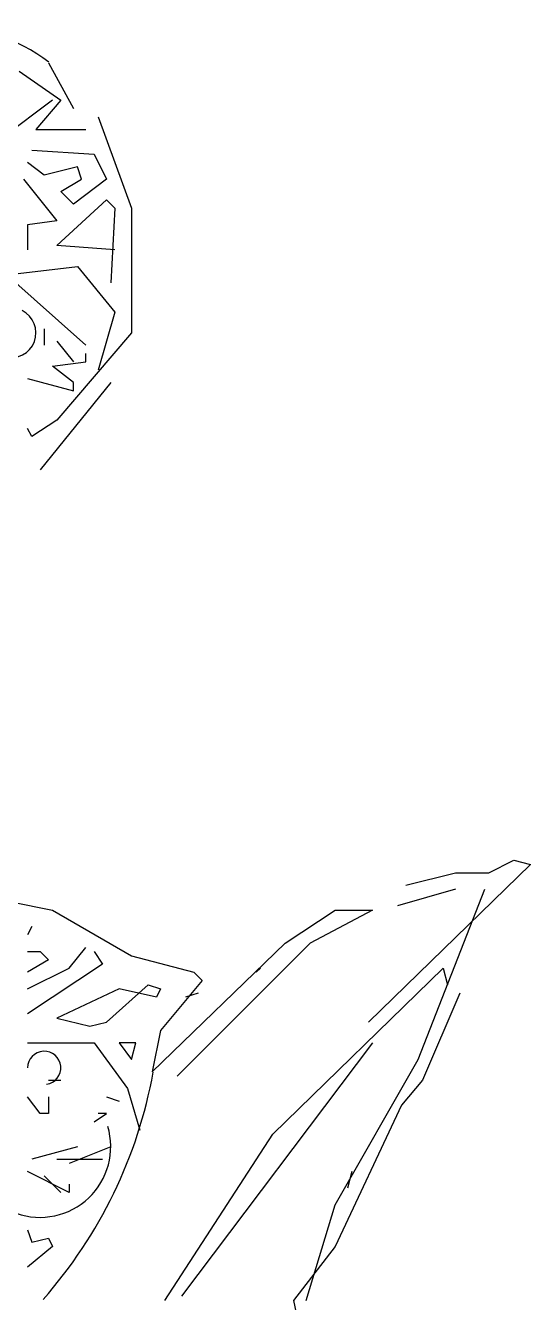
# Model space of a CAD drawing. Header units: inches. Extents: x 10 to 52.5, y 12.2 to 37.
# Drawn here: x 50.5942 to 50.6891, y 22.1215 to 22.3617 of the extents above; entities that cross this region are included whole.
import ezdxf

# ---------------------------------------------------------------- set-up
doc = ezdxf.new("R2010")
doc.units = ezdxf.units.IN
doc.header["$MEASUREMENT"] = 0
doc.layers.add('02', color=2, linetype='Continuous')

msp = doc.modelspace()

# ---------------------------------------------------------------- linework, layer by layer
at = {"layer": '02'}
for p, q in [((50.59303471735193, 22.35308101366394), (50.60084527531153, 22.34761362212015)), ((50.59850210880841, 22.35464312158586), (50.60318844169824, 22.34605151419822)), ((50.59928316737506, 22.34761362212015), (50.58991050147898, 22.34058412263988)), ((50.60084527531153, 22.34761362212015), (50.59615894230529, 22.34214623056181)), ((50.60787477482091, 22.34448939705038), (50.61412321564722, 22.32730618228964)), ((50.59615894230529, 22.34214623056181), (50.60553160831778, 22.34214623056181)), ((50.59537788373864, 22.33824095615131), (50.60709371613785, 22.33745989758466)), ((50.60709371613785, 22.33745989758466), (50.60943688275739, 22.33277356460752)), ((50.59772105024177, 22.33355462317416), (50.59459683436881, 22.33589778966273)), ((50.6039695003813, 22.33511673109609), (50.59772105024177, 22.33355462317416)), ((50.60475054963472, 22.33277356460752), (50.6039695003813, 22.33511673109609)), ((50.59381577591858, 22.33277356460752), (50.60006421674489, 22.32496301578652)), ((50.60084527531153, 22.33043039811895), (50.60475054963472, 22.33277356460752)), ((50.60943688275739, 22.33277356460752), (50.60318844169824, 22.32808723163037)), ((50.60318844169824, 22.32808723163037), (50.60084527531153, 22.33043039811895)), ((50.60006421674489, 22.32027668280938), (50.60943688275739, 22.32886829019702)), ((50.60943688275739, 22.32886829019702), (50.61099899977426, 22.32730618228964)), ((50.61099899977426, 22.32730618228964), (50.61021794132403, 22.31324718334366)), ((50.61412321564722, 22.32730618228964), (50.61412321564722, 22.30387451738937)), ((50.60006421674489, 22.32496301578652), (50.59459683436881, 22.32418195721987)), ((50.59459683436881, 22.32418195721987), (50.59459683436881, 22.31949562424273)), ((50.61099899977426, 22.31949562424273), (50.60006421674489, 22.32027668280938)), ((50.59069155073239, 22.31480929126559), (50.6039695003813, 22.31637139918751)), ((50.60553160831778, 22.3015313509008), (50.59069155073239, 22.31480929126559)), ((50.6039695003813, 22.31637139918751), (50.61099899977426, 22.30777979179987)), ((50.61099899977426, 22.30777979179987), (50.60787477482091, 22.29684501792365)), ((50.59772105024177, 22.30465556674465), (50.59772105024177, 22.3015313509008)), ((50.61412321564722, 22.30387451738937), (50.60006421674489, 22.28747235196937)), ((50.60006421674489, 22.30231240024153), (50.60318844169824, 22.29840712584558)), ((50.59928316737506, 22.29762606726439), (50.60553160831778, 22.29840712584558)), ((50.60553160831778, 22.29840712584558), (50.60553160831778, 22.29996923375296)), ((50.60318844169824, 22.29450185143508), (50.59928316737506, 22.29762606726439)), ((50.59459683436881, 22.29528290077581), (50.60318844169824, 22.29293973428724)), ((50.61021794132403, 22.29450185143508), (50.59694000087193, 22.27809967678916)), ((50.60318844169824, 22.29293973428724), (50.60318844169824, 22.29450185143508)), ((50.59537788373864, 22.2843481268996), (50.59459683436881, 22.28591023482153)), ((50.60006421674489, 22.28747235196937), (50.59537788373864, 22.2843481268996)), ((50.68129399451873, 22.20233729978503), (50.68598032752498, 22.2046804662736)), ((50.68598032752498, 22.2046804662736), (50.68910455247833, 22.20389940770695)), ((50.68910455247833, 22.20389940770695), (50.65864337897374, 22.17421929269625)), ((50.66567288767992, 22.19999413329645), (50.67504555357601, 22.20233729978503)), ((50.67504555357601, 22.20233729978503), (50.68129399451873, 22.20233729978503)), ((50.67504555357601, 22.19921307472981), (50.66411077043022, 22.19608884966004)), ((50.66801605418305, 22.16718979321598), (50.68051293595209, 22.19921307472981)), ((50.59147260941545, 22.19686990824124), (50.59928316737506, 22.19530780031931)), ((50.59928316737506, 22.19530780031931), (50.61412321564722, 22.18671618370575)), ((50.64302227213494, 22.18905935019432), (50.65239493814743, 22.19530780031931)), ((50.65942443754039, 22.19530780031931), (50.64770860502477, 22.18905935019432)), ((50.65239493814743, 22.19530780031931), (50.65942443754039, 22.19530780031931)), ((50.59537788373864, 22.19218357524954), (50.59459683436881, 22.19062145811625)), ((50.59459683436881, 22.1874972422724), (50.59694000087193, 22.1874972422724)), ((50.59694000087193, 22.1874972422724), (50.59850210880841, 22.18593512513911)), ((50.60240738324801, 22.18437301721718), (50.60553160831778, 22.18827829162768)), ((50.60709371613785, 22.1874972422724), (50.60865583338755, 22.18515407578382)), ((50.61802849928363, 22.16484662672741), (50.64302227213494, 22.18905935019432)), ((50.64770860502477, 22.18905935019432), (50.62271483228988, 22.16406557738668)), ((50.59850210880841, 22.18593512513911), (50.59459683436881, 22.18359195865053)), ((50.60865583338755, 22.18515407578382), (50.59459683436881, 22.17578140982954)), ((50.61412321564722, 22.18671618370575), (50.62583904816284, 22.18359195865053)), ((50.59459683436881, 22.18046774280668), (50.60240738324801, 22.18437301721718)), ((50.62583904816284, 22.18359195865053), (50.62740116529613, 22.18202985072861)), ((50.63755488056204, 22.18359195865053), (50.63833593912869, 22.18437301721718)), ((50.63833593912869, 22.18437301721718), (50.63833593912869, 22.18437301721718)), ((50.64067910563181, 22.15313079428455), (50.67270238707288, 22.18437301721718)), ((50.67270238707288, 22.18437301721718), (50.67348343644272, 22.18124879216196)), ((50.61178004914409, 22.18046774280668), (50.60006421674489, 22.17500035126289)), ((50.60943688275739, 22.17421929269625), (50.61724744071699, 22.18124879216196)), ((50.61880954865347, 22.17890562567339), (50.61178004914409, 22.18046774280668)), ((50.61724744071699, 22.18124879216196), (50.6195906071037, 22.18046774280668)), ((50.6195906071037, 22.18046774280668), (50.61880954865347, 22.17890562567339)), ((50.62740116529613, 22.18202985072861), (50.6195906071037, 22.17265718477432)), ((50.62662010672948, 22.17968668424004), (50.62427694022636, 22.17890562567339)), ((50.67582660294584, 22.17968668424004), (50.66879710355288, 22.16328451882003)), ((50.60006421674489, 22.17500035126289), (50.60631266688443, 22.17343824334096)), ((50.60631266688443, 22.17343824334096), (50.60943688275739, 22.17421929269625)), ((50.6195906071037, 22.17265718477432), (50.61802849928363, 22.16484662672741)), ((50.59459683436881, 22.17031401828575), (50.60709371613785, 22.17031401828575)), ((50.60709371613785, 22.17031401828575), (50.61334216627738, 22.1617224108981)), ((50.61490427421386, 22.17031401828575), (50.61178004914409, 22.17031401828575)), ((50.61178004914409, 22.17031401828575), (50.61412321564722, 22.16718979321598)), ((50.61412321564722, 22.16718979321598), (50.61490427421386, 22.17031401828575)), ((50.65942443754039, 22.17031401828575), (50.62349588165971, 22.12266962993311)), ((50.65239493814743, 22.13985285391976), (50.66801605418305, 22.16718979321598)), ((50.59850210880841, 22.16328451882003), (50.60084527531153, 22.16328451882003)), ((50.61334216627738, 22.1617224108981), (50.61568533278051, 22.15391185285119)), ((50.66879710355288, 22.16328451882003), (50.66489182911328, 22.15859818584289)), ((50.59694000087193, 22.15703607792096), (50.59459683436881, 22.16016029375026)), ((50.59850210880841, 22.16016029375026), (50.59850210880841, 22.15703607792096)), ((50.60943688275739, 22.16016029375026), (50.61178004914409, 22.15937924440953)), ((50.66489182911328, 22.15859818584289), (50.65239493814743, 22.1320422958874)), ((50.59850210880841, 22.15703607792096), (50.59694000087193, 22.15703607792096)), ((50.60709371613785, 22.15547396077312), (50.60943688275739, 22.15703607792096)), ((50.60943688275739, 22.15703607792096), (50.60787477482091, 22.15703607792096)), ((50.62037166578676, 22.12188858057783), (50.64067910563181, 22.15313079428455)), ((50.6039695003813, 22.15078762779597), (50.59537788373864, 22.1484444613074)), ((50.61021794132403, 22.15078762779597), (50.60240738324801, 22.14766341196667)), ((50.60006421674489, 22.1484444613074), (50.60865583338755, 22.1484444613074)), ((50.60240738324801, 22.14219602040833), (50.59459683436881, 22.14610129481883)), ((50.59772105024177, 22.1453202454781), (50.60084527531153, 22.14219602040833)), ((50.65551916310078, 22.14610129481883), (50.65473810453414, 22.14297707898953)), ((50.60240738324801, 22.14375812833026), (50.60240738324801, 22.14219602040833)), ((50.64692754645812, 22.12188858057783), (50.65239493814743, 22.13985285391976)), ((50.59459683436881, 22.13516652094262), (50.59537788373864, 22.13282335445404)), ((50.59537788373864, 22.13282335445404), (50.59850210880841, 22.13360441302069)), ((50.59850210880841, 22.13360441302069), (50.59928316737506, 22.1320422958874)), ((50.59928316737506, 22.1320422958874), (50.59459683436881, 22.1281370214769)), ((50.65239493814743, 22.1320422958874), (50.64458438007141, 22.12188858057783)), ((50.64458438007141, 22.12188858057783), (50.64536543852164, 22.11798329695597))]:
    msp.add_line(p, q, dxfattribs=at)
for centre, radius, start, end in [((50.57819466896336, 22.32808723163037), 0.03358538941994003, 52.59464142016492, 126.6070735139744), ((50.59147260941545, 22.30387451738937), 0.004686332978360706, 171.8698977632843, 63.4349454670879), ((50.59772105024177, 22.1656276853086), 0.003124225060595444, 278.1301009393297, 180), ((50.5313313299369, 22.18046774280668), 0.08825927724250325, 318.5763342297362, 349.786027724792), ((50.59694000087193, 22.15078762779597), 0.01327794036366703, 187.1250163489018, 16.69924503307446)]:
    msp.add_arc(centre, radius, start, end, dxfattribs=at)

doc.saveas('drawing.dxf')
